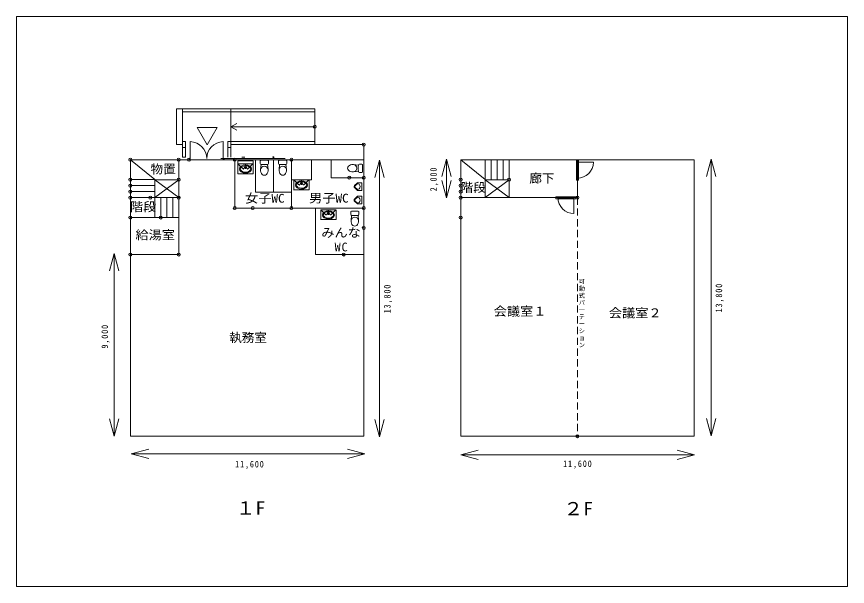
# Model space of a CAD drawing. Units: millimetres, scale not verified. Extents: x -18296 to 23314, y -16826 to 11718.
import ezdxf
from ezdxf.enums import TextEntityAlignment as Align

# ---------------------------------------------------------------- set-up
doc = ezdxf.new("R2010")
doc.units = ezdxf.units.MM
doc.header["$LTSCALE"] = 300
doc.header["$PDMODE"] = 32
doc.header["$PDSIZE"] = 150
doc.linetypes.add('DASHED1', pattern=[1.8, 1.2, -0.6])
for name, color, linetype, lineweight in [('0-0', 7, 'Continuous', 18), ('4-D', 4, 'Continuous', 18), ('5-1', 3, 'Continuous', 18)]:
    doc.layers.add(name, color=color, linetype=linetype, lineweight=lineweight)
doc.styles.add('@ＭＳ ゴシック', font='')
doc.styles.add('ＭＳ ゴシック', font='')
doc.styles.get('@ＭＳ ゴシック').set_extended_font_data('@MS Gothic')
doc.styles.get('ＭＳ ゴシック').set_extended_font_data('MS Gothic')

# ---------------------------------------------------------------- blocks, each defined once
blk = doc.blocks.new('両開きドアパネルS 平面図\u3000ver0.01')
at = {"layer": '4-D'}
for p, q in [((15.45, 12), (15.45, 266.94)), ((509.85, 12), (509.85, 266.94))]:
    blk.add_line(p, q, dxfattribs=at)
for centre, start, end in [((7.59, 12), 0, 88.23408), ((517.71, 12), 91.76592, 180)]:
    blk.add_arc(centre, 255.06, start, end, dxfattribs=at)
at = {"layer": '5-1'}
for p, q in [((7.59, -6), (7.59, 0)), ((517.71, -6), (517.71, 0))]:
    blk.add_line(p, q, dxfattribs=at)
for points in [[(7.59, 0), (0, 0), (0, 12), (15.45, 12)], [(7.59, -6), (15.45, -6), (15.45, 12)], [(509.85, 12), (525.3, 12), (525.3, 0), (517.71, 0)], [(517.71, -6), (509.85, -6), (509.85, 12)]]:
    blk.add_lwpolyline(points, dxfattribs=at)

msp = doc.modelspace()

# ---------------------------------------------------------------- linework, layer by layer
at = {"layer": '0-0', "color": 4}
for p, q in [((-7560.5, 6203.8), (-7271.6, 6370.6)), ((-9990.5, 5153.8), (-9990.5, 4684)), ((-9840.5, 5153.8), (-9840.5, 4684)), ((-7710.5, 5153.8), (-7710.5, 4684)), ((-7560.5, 5153.8), (-7560.5, 4684)), ((-9836.5, 4684), (-9990.5, 4684)), ((-6862.8, 4684), (-7012.8, 4684)), ((9740.7, 3622.8), (9740.7, 4422.8)), ((9790.7, 3622.8), (9790.7, 4422.8)), ((9840.7, 3622.8), (9840.7, 4422.8)), ((9840.7, 4422.8), (10590.7, 4422.8)), ((8817.1, 2697.1), (9617.1, 2697.1)), ((8817.1, 2647.1), (9617.1, 2647.1)), ((8817.1, 2597.1), (9617.1, 2597.1)), ((9617.1, 2597.1), (9617.1, 1847.1))]:
    msp.add_line(p, q, dxfattribs=at)
at = {"layer": '0-0', "color": 1}
msp.add_line((-4838.5, 4609), (-8060.5, 4609), dxfattribs=at)
at = {"layer": '0-0'}
for p, q in [((3234, 4581.9), (3001, 3712.6)), ((3234, 4581.9), (3234, 2641.6)), ((3234, 4581.9), (3466.9, 3712.6)), ((-12598.8, 4549.2), (-8145.8, 4549.2)), ((-12598.8, 4549.2), (-10177.8, 4549.2)), ((-11377.8, 3549.9), (-12598.8, 4549.2)), ((-10177.8, 2649.9), (-10177.8, 4549.2)), ((-906.8, 4549.2), (-7367.8, 4549.2)), ((-7367.8, 4549.2), (-7367.8, 2128.2)), ((-4531.8, 4549.2), (-7367.8, 4549.2)), ((-7223.5, 4498.4), (-6443.5, 4498.4)), ((-7223.5, 3848.4), (-7223.5, 4498.4)), ((-6456.5, 4342.4), (-7210.5, 4342.4)), ((-906.8, 4549.2), (-6467.8, 4549.2)), ((-6443.5, 3848.4), (-6443.5, 4498.4)), ((-6331.8, 4549.2), (-6331.8, 2921.2)), ((-6093.6, 4489.3), (-6093.6, 4358.1)), ((-6047.6, 4308.2), (-6074.2, 4057.2)), ((-5713.6, 4519.3), (-6063.6, 4519.3)), ((-5729.6, 4308.2), (-5702.9, 4057.2)), ((-5683.6, 4489.3), (-5683.6, 4358.1)), ((-5431.8, 4549.2), (-5431.8, 2921.2)), ((-5171.1, 4489.3), (-5171.1, 4358.1)), ((-5125.1, 4308.2), (-5151.7, 4057.2)), ((-4791.1, 4519.3), (-5141.1, 4519.3)), ((-4807.1, 4308.2), (-4780.4, 4057.2)), ((-4761.1, 4489.3), (-4761.1, 4358.1)), ((-4531.8, 4549.2), (-906.8, 4549.2)), ((-4531.8, 2128.2), (-4531.8, 4549.2)), ((-1178.7, 4280.1), (-1429.7, 4306.7)), ((-997.6, 4326.1), (-1128.8, 4326.1)), ((-967.6, 4296.1), (-967.6, 3946.1)), ((-906.8, 4549.2), (-906.8, 2128.2)), ((-113.6, 4523.8), (-346.5, 3654.5)), ((-113.6, 4523.8), (-113.6, -9333.5)), ((-113.6, 4523.8), (119.4, 3654.5)), ((3946.3, 4549.2), (6367.3, 4549.2)), ((3946.3, 4549.2), (8399.3, 4549.2)), ((15638.3, 4549.2), (3946.3, 4549.2)), ((5167.3, 3549.9), (3946.3, 4549.2)), ((3946.3, 4549.2), (9792.3, 4549.2)), ((5167.3, 3548.6), (5167.3, 4549.2)), ((5467.3, 4549.2), (5317.3, 4549.2)), ((5467.3, 3548.6), (5467.3, 4549.2)), ((5767.3, 3548.6), (5767.3, 4549.2)), ((6067.3, 3548.6), (6067.3, 4549.2)), ((6367.3, 2649.9), (6367.3, 4549.2)), ((6367.3, 3548.6), (6367.3, 4549.2)), ((9740.7, 4522.8), (9740.7, 4422.8)), ((9840.7, 4522.8), (9740.7, 4522.8)), ((9740.7, 4422.8), (9840.7, 4422.8)), ((9840.7, 4422.8), (9840.7, 4522.8)), ((16495.3, 4570.3), (16262.3, 3701)), ((16495.3, 4570.3), (16495.3, -9287)), ((16495.3, 4570.3), (16728.2, 3701)), ((-7223.5, 3848.4), (-6443.5, 3848.4)), ((-1178.7, 3962.1), (-1429.7, 3935.4)), ((-997.6, 3916.1), (-1128.8, 3916.1)), ((-12378.5, 3549.9), (-12598.8, 3549.9)), ((-11377.8, 3549.9), (-12378.5, 3549.9)), ((-11377.8, 3549.9), (-11377.8, 2649.9)), ((-10177.8, 3548.6), (-11377.8, 3548.6)), ((-11377.8, 3548.6), (-10177.8, 2649.9)), ((-10177.8, 3548.6), (-11377.8, 2649.9)), ((-4531.8, 3549.2), (-3531.8, 3549.2)), ((-4406.8, 3541.3), (-3652.8, 3541.3)), ((-4406.8, 3541.3), (-4406.8, 3047.3)), ((-3639.8, 3047.3), (-3639.8, 3541.3)), ((-2534.8, 3649.2), (-906.8, 3649.2)), ((-1220.6, 3392.2), (-1368.5, 3253.3)), ((-1219.7, 3351.9), (-1348, 3231.4)), ((-1010.6, 3392.2), (-1220.6, 3392.2)), ((-1220.6, 3366.7), (-1220.6, 3392.2)), ((-1206.9, 3347.7), (-1130.6, 3322.2)), ((-1010.6, 3392.2), (-1010.6, 3012.2)), ((3234, 2641.6), (3001, 3510.9)), ((3234, 2641.6), (3466.9, 3510.9)), ((5167.3, 3549.9), (5167.3, 2649.9)), ((6367.3, 3548.6), (5167.3, 3548.6)), ((6367.3, 3548.6), (5167.3, 2649.9)), ((5167.3, 3548.6), (6367.3, 2649.9)), ((-12378.5, 3249.9), (-12598.8, 3249.9)), ((-12378.5, 2949.9), (-12598.8, 2949.9)), ((-11377.8, 3249.9), (-12378.5, 3249.9)), ((-11377.8, 2949.9), (-12378.5, 2949.9)), ((-3639.8, 3047.3), (-4419.8, 3047.3)), ((-1220.6, 3012.2), (-1368.5, 3151.2)), ((-1216.7, 3049.7), (-1348, 3173.1)), ((-1220.6, 3037.8), (-1220.6, 3012.2)), ((-1010.6, 3012.2), (-1220.6, 3012.2)), ((-1206.9, 3056.8), (-1130.6, 3082.2)), ((-12598.8, 2649.9), (-11237.3, 2649.9)), ((-11377.8, 1649.2), (-11377.8, 2649.9)), ((-10126.7, 2649.9), (-11237.3, 2649.9)), ((-11077.8, 2649.9), (-11227.8, 2649.9)), ((-10777.8, 2649.9), (-11077.8, 2649.9)), ((-11077.8, 2649.9), (-11077.8, 1649.2)), ((-11077.8, 1649.2), (-11077.8, 2649.9)), ((-10777.8, 1649.2), (-10777.8, 2649.9)), ((-10777.8, 1649.2), (-10777.8, 2649.9)), ((-10477.8, 1649.2), (-10477.8, 2649.9)), ((-10477.8, 1649.2), (-10477.8, 2649.9)), ((-10177.8, 1649.2), (-10177.8, 2649.9)), ((-10177.8, 1649.2), (-10177.8, 2649.9)), ((-1220.6, 2714.8), (-1368.5, 2575.9)), ((-1219.7, 2674.5), (-1348, 2554)), ((-1010.6, 2714.8), (-1220.6, 2714.8)), ((-1220.6, 2689.3), (-1220.6, 2714.8)), ((-1206.9, 2670.3), (-1130.6, 2644.8)), ((-1010.6, 2714.8), (-1010.6, 2334.8)), ((5167.3, 2649.9), (3946.3, 2649.9)), ((5467.3, 2649.9), (5317.3, 2649.9)), ((-7367.8, 2128.2), (-6467.8, 2128.2)), ((-6467.8, 2128.2), (-4531.8, 2128.2)), ((-4531.8, 2128.2), (-906.8, 2128.2)), ((-1220.6, 2334.8), (-1368.5, 2473.8)), ((-1216.7, 2372.3), (-1348, 2495.7)), ((-1206.9, 2379.4), (-1130.6, 2404.8)), ((-906.8, 2128.2), (-906.8, 1128.2)), ((-3058.1, 2040.5), (-2304.1, 2040.5)), ((-3058.1, 2040.5), (-3058.1, 1546.5)), ((-2291.1, 1546.5), (-2291.1, 2040.5)), ((-1560.8, 1937.2), (-1560.8, 1806)), ((-1514.8, 1756.1), (-1541.4, 1505.1)), ((-1180.8, 1967.2), (-1530.8, 1967.2)), ((-1196.8, 1756.1), (-1170.1, 1505.1)), ((-1150.8, 1937.2), (-1150.8, 1806)), ((-12598.8, 1649.2), (-10177.8, 1649.2)), ((-12598.8, 1649.2), (-10177.8, 1649.2)), ((-12598.8, 1649.2), (-10177.8, 1649.2)), ((-2291.1, 1546.5), (-3071.1, 1546.5)), ((-13409.2, -152.5), (-13642.1, -1021.8)), ((-13409.2, -152.5), (-13409.2, -9305.3)), ((-13409.2, -152.5), (-13176.2, -1021.8)), ((-906.8, -202.8), (-3327.8, -202.8)), ((-906.8, -202.8), (-1906.8, -202.8)), ((-13409.2, -9305.3), (-13642.1, -8436)), ((-13409.2, -9305.3), (-13176.2, -8436)), ((-113.6, -9333.5), (-346.5, -8464.2)), ((-113.6, -9333.5), (119.4, -8464.2)), ((16495.3, -9287), (16262.3, -8417.7)), ((16495.3, -9287), (16728.2, -8417.7)), ((-12598.8, -9302.8), (-10177.8, -9302.8)), ((-12550, -10184), (-11680.6, -9951.1)), ((-852.7, -10184), (-1722, -9951.1)), ((-12550, -10184), (-852.7, -10184)), ((-12550, -10184), (-11680.6, -10416.9)), ((-852.7, -10184), (-1722, -10416.9)), ((3959.4, -10234.3), (4828.7, -10001.4)), ((3959.4, -10234.3), (15656.7, -10234.3)), ((3959.4, -10234.3), (4828.7, -10467.3)), ((15656.7, -10234.3), (14787.3, -10001.4)), ((15656.7, -10234.3), (14787.3, -10467.3))]:
    msp.add_line(p, q, dxfattribs=at)
at = {"layer": '0-0', "color": 4, "linetype": 'DASHED1'}
for p, q in [((-7210.5, 4342.4), (-6943.9, 4075.8)), ((-6456.5, 4342.4), (-6723, 4075.8)), ((-4406.8, 3541.3), (-4140.2, 3274.7)), ((-3652.8, 3541.3), (-3919.4, 3274.7)), ((-3058.1, 2040.5), (-2791.5, 1773.9)), ((-2304.1, 2040.5), (-2570.7, 1773.9))]:
    msp.add_line(p, q, dxfattribs=at)
at = {"layer": '0-0', "linetype": 'DASHED1'}
msp.add_line((9792.3, 2649.9), (9792.3, -9302.8), dxfattribs=at)
at = {"layer": '0-0'}
for points in [[(-18295.6, 11717.5), (23314.2, 11717.5), (23314.2, -16825.5), (-18295.6, -16825.5)], [(-9249, 6156.9), (-8749, 5290.9), (-8249, 6156.9)], [(-12598.8, -9302.8), (-906.8, -9302.8), (-906.8, 4549.2), (-12598.8, 4549.2)], [(9740.7, 3522.8), (9840.7, 3522.8), (9840.7, 3622.8), (9740.7, 3622.8)], [(8717.1, 2697.1), (8717.1, 2597.1), (8817.1, 2597.1), (8817.1, 2697.1)], [(9617.1, 2697.1), (9617.1, 2597.1), (9717.1, 2597.1), (9717.1, 2697.1)], [(-3327.8, -202.8), (-3327.8, 2128.2), (-906.8, 2128.2), (-906.8, -202.8)]]:
    msp.add_lwpolyline(points, close=True, dxfattribs=at)
at = {"layer": '0-0', "color": 4}
for points in [[(-9990.5, 5303.8), (-10290.5, 5303.8), (-10290.5, 7103.8), (-9990.5, 7103.8)], [(-3360.5, 6953.8), (-9990.5, 6953.8), (-9990.5, 7103.8), (-3360.5, 7103.8)], [(-3360.5, 5303.8), (-7560.5, 5303.8), (-7560.5, 7103.8), (-3360.5, 7103.8)], [(-9840.5, 5153.8), (-9990.5, 5153.8), (-9990.5, 5453.8), (-9840.5, 5453.8)], [(-7560.5, 5153.8), (-7710.5, 5153.8), (-7710.5, 5453.8), (-7560.5, 5453.8)], [(-3360.5, 5303.8), (-7560.5, 5303.8), (-7560.5, 5453.8), (-3360.5, 5453.8)]]:
    msp.add_lwpolyline(points, close=True, dxfattribs=at)
msp.add_lwpolyline([(-3360.5, 6203.8), (-7560.5, 6203.8), (-7271.6, 6037.1)], dxfattribs=at)
at = {"layer": '0-0'}
for points in [[(-3360.5, 5303.8), (-906.8, 5303.8), (-906.8, 4549.2)], [(-4531.8, 4549.2), (-5431.8, 4549.2), (-6331.8, 4549.2)], [(-4531.8, 4549.2), (-3531.8, 4549.2), (-3531.8, 3549.2)], [(-906.8, 3649.2), (-906.8, 4549.2), (-2534.8, 4549.2), (-2534.8, 3649.2)], [(3946.3, 4549.2), (3946.3, -9302.8), (15638.3, -9302.8), (15638.3, 4549.2)], [(6367.3, 4549.2), (5467.3, 4549.2), (5167.3, 4549.2)], [(6367.3, 2649.9), (9792.3, 2649.9), (9792.3, 4549.2)], [(3946.3, 2649.9), (3946.3, 2949.9), (3946.3, 3249.9), (3946.3, 3549.9), (3946.3, 3849.9)], [(-12598.8, 2649.9), (-12598.8, 2949.9), (-12598.8, 3249.9), (-12598.8, 3549.9)], [(-4531.8, 2921.2), (-5431.8, 2921.2), (-6331.8, 2921.2)], [(-10177.8, 2649.9), (-11077.8, 2649.9), (-11377.8, 2649.9)], [(-10177.8, 2649.9), (-10327.8, 2649.9), (-10477.8, 2649.9), (-10627.8, 2649.9), (-10777.8, 2649.9), (-10927.8, 2649.9)], [(6367.3, 2649.9), (5467.3, 2649.9), (5167.3, 2649.9)], [(-1010.6, 2334.8), (-1220.6, 2334.8), (-1220.6, 2360.4)], [(-10177.8, 1649.2), (-10177.8, -202.8), (-12598.8, -202.8)]]:
    msp.add_lwpolyline(points, dxfattribs=at)
at = {"layer": '0-0', "color": 1}
msp.add_circle((-5433.5, 4668.2), 27.5, dxfattribs=at)
at = {"layer": '0-0'}
for centre in [(-6833.5, 4134.2), (-4029.8, 3333), (-2681.1, 1832.3)]:
    msp.add_circle(centre, 29.8, dxfattribs=at)
for centre, radius, start, end in [((-7210.5, 4355.4), 13, 180, 270), ((-6456.5, 4355.4), 13, 270, 0), ((-6063.6, 4489.3), 30, 90, 180), ((-6043.6, 4358.1), 50, 180, 265.41592), ((-5888.6, 4040), 186.4, 5.26901, 174.731), ((-5888.6, 6291.2), 1989.4, 265.41592, 274.58409), ((-5733.6, 4358.1), 50, 274.58409, 0), ((-5713.6, 4489.3), 30, 0, 90), ((-5141.1, 4489.3), 30, 90, 180), ((-5121.1, 4358.1), 50, 180, 265.41592), ((-4966.1, 4040), 186.4, 5.26901, 174.731), ((-4966.1, 6291.2), 1989.4, 265.41592, 274.58409), ((-4811.1, 4358.1), 50, 274.58409, 0), ((-4791.1, 4489.3), 30, 0, 90), ((-1446.9, 4121.1), 186.4, 275.269, 84.73099), ((804.3, 4121.1), 1989.4, 175.41591, 184.58408), ((-1128.8, 4276.1), 50, 90, 175.41591), ((-997.6, 4296.1), 30, 0, 90), ((-1128.8, 3966.1), 50, 184.58408, 270), ((-997.6, 3946.1), 30, 270, 0), ((-1200.6, 3366.7), 20, 180.00005, 251.56477), ((-1320.6, 3202.2), 70, 133.21404, 226.78607), ((-1320.6, 3202.2), 40, 133.21404, 226.78607), ((-1200.6, 3037.8), 20, 108.43475, 180.00005), ((-1290.6, 3202.2), 200, 323.13008, 36.87003), ((-1320.6, 2524.8), 70, 133.21404, 226.78607), ((-1320.6, 2524.8), 40, 133.21404, 226.78607), ((-1200.6, 2689.3), 20, 180.00005, 251.56477), ((-1290.6, 2524.8), 200, 323.13008, 36.87003), ((-1200.6, 2360.4), 20, 108.43475, 180.00005), ((-1530.8, 1937.2), 30, 90, 180), ((-1510.8, 1806), 50, 180, 265.41592), ((-1355.8, 1487.9), 186.4, 5.26901, 174.731), ((-1355.8, 3739.2), 1989.4, 265.41592, 274.58409), ((-1200.8, 1806), 50, 274.58409, 0), ((-1180.8, 1937.2), 30, 0, 90)]:
    msp.add_arc(centre, radius, start, end, dxfattribs=at)
at = {"layer": '0-0', "color": 4, "linetype": 'DASHED1'}
for centre, start, end in [((-7210.5, 4342.4), 315, 0), ((-6456.5, 4342.4), 180, 225), ((-4406.8, 3541.3), 315, 0), ((-3652.8, 3541.3), 180, 225), ((-3058.1, 2040.5), 315, 0), ((-2304.1, 2040.5), 180, 225)]:
    msp.add_arc(centre, 377, start, end, dxfattribs=at)
at = {"layer": '0-0', "color": 4}
for centre, start, end in [((9790.7, 4422.8), 270, 0), ((9617.1, 2647.1), 180, 270)]:
    msp.add_arc(centre, 800, start, end, dxfattribs=at)
at = {"layer": '0-0'}
for centre, major_axis, ratio in [((-6833.5, 4083.4), (-302.3, -0.6), 0.6684), ((-6833.5, 4083.4), (-254, -0.5), 0.6434), ((-4029.8, 3282.2), (302.3, -0.6), 0.6684), ((-4029.8, 3282.2), (254, -0.5), 0.6434), ((-2681.1, 1781.5), (302.3, -0.6), 0.6684), ((-2681.1, 1781.5), (254, -0.5), 0.6434)]:
    msp.add_ellipse(centre, major_axis=major_axis, ratio=ratio, dxfattribs=at)
for centre, major_axis, start_param, end_param in [((-1464.8, 4121.1), (-250, 0), 4.5717762, 7.9945941), ((-5888.6, 4022.1), (0, -250), 4.5717765, 7.9945944), ((-4966.1, 4022.1), (0, -250), 4.5717765, 7.9945944), ((-1355.8, 1470), (0, -250), 4.5717765, 7.9945944)]:
    msp.add_ellipse(centre, major_axis=major_axis, ratio=0.75, start_param=start_param, end_param=end_param, dxfattribs=at)
at = {"layer": '0-0', "color": 4}
msp.add_point((-3360.5, 6203.8), dxfattribs=at)
at = {"layer": '0-0'}
for p in [(-906.8, 5303.8), (-12598.8, 4549.2), (-10177.8, 4549.2), (-9659.6, 4549.2), (-7367.8, 4549.2), (-4531.8, 4549.2), (-12598.8, 3549.9), (-10177.8, 3548.6), (-1637.7, 3650.4), (-906.8, 3649.2), (3946.3, 3549.9), (6367.3, 3548.6), (-12598.8, 3249.9), (-12598.8, 2949.9), (3946.3, 3249.9), (3946.3, 2949.9), (-12598.8, 2649.9), (-11598.1, 2649.9), (-10177.8, 2649.9), (3946.3, 2649.9), (9792.3, 2649.9), (-7367.8, 2128.2), (-6467.8, 2128.2), (-4531.8, 2128.2), (-906.8, 2128.2), (-12598.8, 1649.2), (-11077.8, 1649.2), (3946.3, 1649.2), (-906.8, 1128.2), (-12598.8, -202.8), (-10177.8, -202.8), (-1906.8, -202.8), (9792.3, -9302.8)]:
    msp.add_point(p, dxfattribs=at)

# ---------------------------------------------------------------- block references
at = {"layer": '0-0', "xscale": 3.333333, "yscale": 3.333333}
msp.add_blockref('両開きドアパネルS 平面図\u3000ver0.01', (-9651, 4564), dxfattribs=at)

# ---------------------------------------------------------------- texts
at = {"layer": '0-0', "color": 6, "style": 'ＭＳ ゴシック'}
for s, width, p in [('物置', 1.05, (-11588.5, 3724.1)), ('廊下', 1.05, (7383.6, 3263.8)), ('階段', 1.05, (3943.9, 2802.6)), ('女子WC', 1.1, (-6853, 2262.9)), ('男子WC', 1.1, (-3644.2, 2271.2)), ('階段', 1.1, (-12621.5, 1836.8)), ('給湯室', 1.1, (-12343.9, 421.9)), ('みんな', 1.1, (-3034.6, 539.7)), ('会議室１', 1.1, (5601.3, -3399.5)), ('会議室２', 1.1, (11367.6, -3481.8)), ('執務室', 1.05, (-7649.7, -4719.8))]:
    msp.add_text(s, height=439.9, dxfattribs=dict(at, width=width)).set_placement(p, align=Align.BOTTOM_LEFT)
at = {"layer": '0-0', "style": 'ＭＳ ゴシック', "width": 1.1}
for s, p in [('１F', (-7321.6, -13424.1)), ('２F', (9092.8, -13458.4))]:
    msp.add_text(s, height=659.8, dxfattribs=at).set_placement(p, align=Align.BOTTOM_LEFT)
at = {"layer": '0-0', "color": 6, "attachment_point": 7}
for s, insert, char_height, rotation, style in [('\\T1.22;\\W0.9;2,000', (2831.2, 2967.6), 329.9, 90, 'ＭＳ ゴシック'), ('\\T1.15;可動式パーテーション', (9875.5, -1388.1), 219.9, 270, '@ＭＳ ゴシック'), ('\\T1.22;\\W0.9;13,800', (518, -3145.3), 329.9, 90, 'ＭＳ ゴシック'), ('\\T1.22;\\W0.9;13,800', (17126.8, -3098.7), 329.9, 90, 'ＭＳ ゴシック'), ('\\T1.22;\\W0.9;9,000', (-13631.1, -4912), 329.9, 90, 'ＭＳ ゴシック')]:
    msp.add_mtext(s, dxfattribs=dict(at, insert=insert, char_height=char_height, rotation=rotation, style=style))
at = {"layer": '0-0', "color": 6, "attachment_point": 7, "style": 'ＭＳ ゴシック'}
for s, insert, char_height in [('\\T1.16;WC', (-2366.5, -52.2), 439.9), ('\\T1.22;\\W0.9;11,600', (-7350.2, -10952.8), 329.9), ('\\T1.22;\\W0.9;11,600', (9076.8, -10929.9), 329.9)]:
    msp.add_mtext(s, dxfattribs=dict(at, insert=insert, char_height=char_height))

doc.saveas('drawing.dxf')
